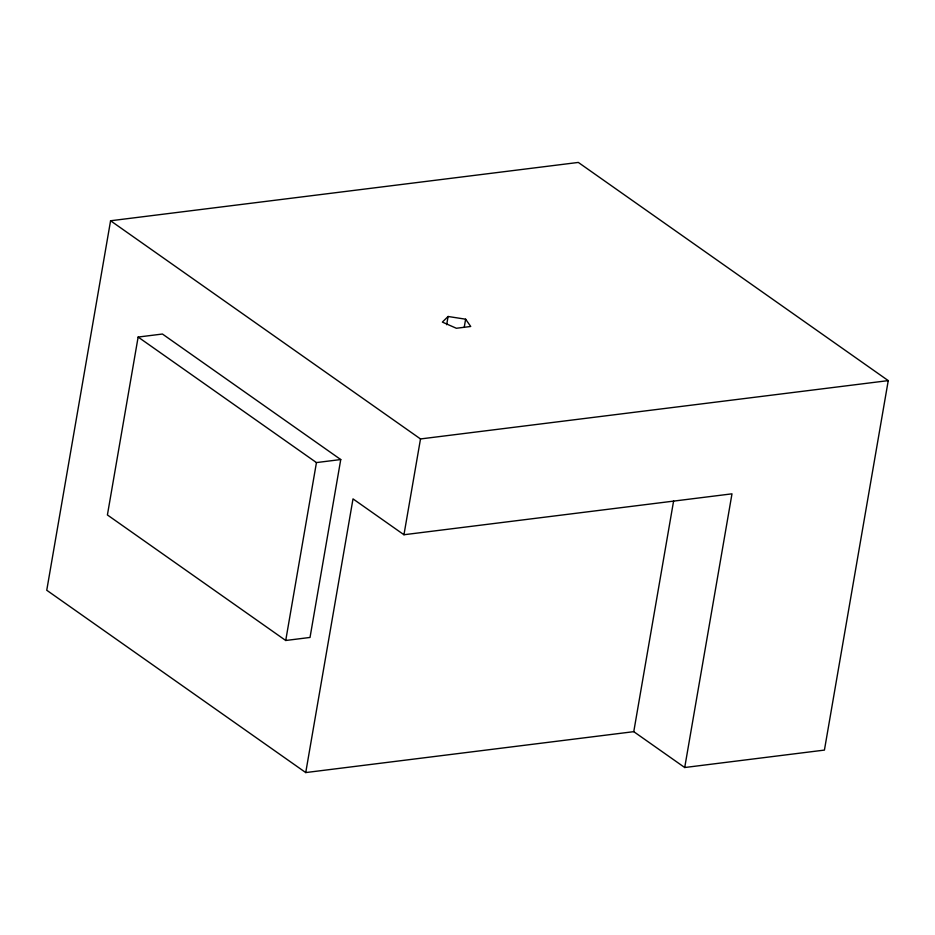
<?xml version="1.0" encoding="UTF-8"?>
<svg xmlns="http://www.w3.org/2000/svg" width="935" height="935" viewBox="0 0 935 935"><rect width="100%" height="100%" fill="white"/><g stroke="black" fill="none" stroke-linecap="round" stroke-linejoin="round"><path stroke-width="1.4" d="M110.575 220.765L46.75 590.254L305.733 772.567L633.766 731.661L684.712 767.518L824.425 750.092L888.25 380.615L578.321 162.433L110.575 220.765L420.505 438.947L888.25 380.615M138.135 337.056L107.408 514.951L285.724 640.487L310.023 637.448L340.749 459.552L162.433 334.029L138.135 337.056L316.451 462.58L340.749 459.552M285.724 640.487L316.451 462.58M305.733 772.567L353.009 498.881L403.955 534.738L731.988 493.832L684.712 767.518M403.955 534.738L420.505 438.947M446.673 324.702L448.087 316.486L465.63 319.197L470.737 326.479L456.362 328.267L442.372 322.096L448.087 316.486M464.204 327.414L465.63 319.197M633.766 731.661L673.609 500.95"/></g></svg>
